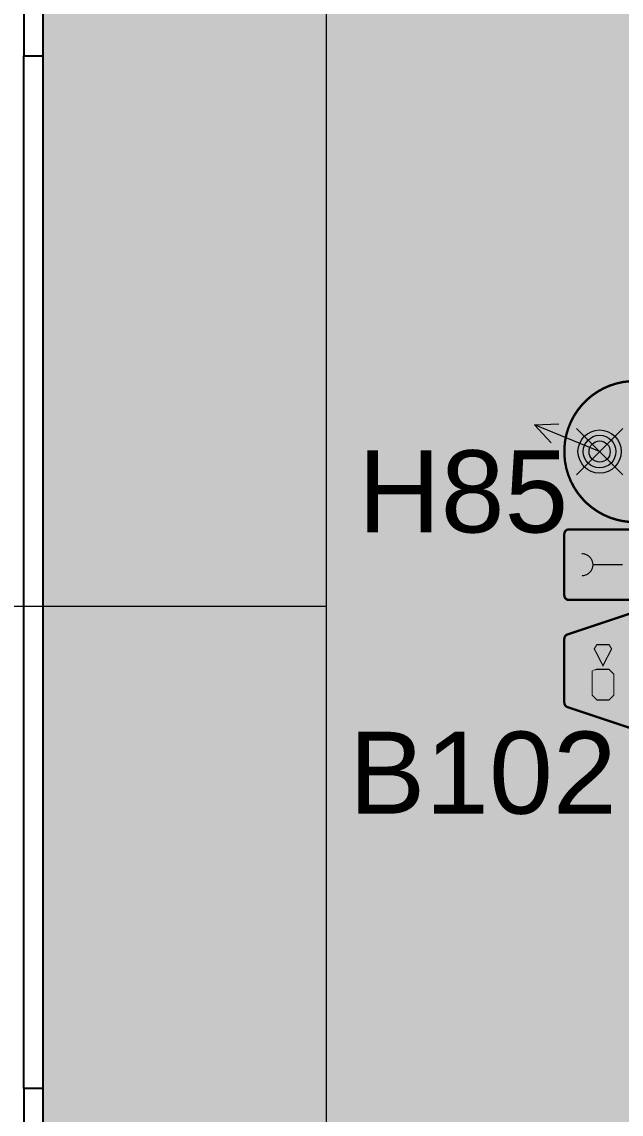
# Model space of a CAD drawing. Header units: metres. Extents: x -331 to 2982, y 362 to 2539.
# Drawn here: x 845.1 to 849.48, y 1871.51 to 1879.49 of the extents above; entities that cross this region are included whole.
import ezdxf

# ---------------------------------------------------------------- set-up
doc = ezdxf.new("R2010")
doc.units = ezdxf.units.M
doc.layers.get('0').update_dxf_attribs({"color": 251})
doc.layers.add('_corredores', color=251, linetype='Continuous', plot=False)
for name, color, linetype in [('ALV', 251, 'Continuous'), ('Div', 251, 'Continuous'), ('Est', 251, 'Continuous')]:
    doc.layers.add(name, color=color, linetype=linetype)
doc.styles.add('X3G_ENTITY_1416B750', font='arial.ttf', dxfattribs={"height": 0.6})
doc.styles.add('X3G_ENTITY_1422A4C1', font='arial.ttf', dxfattribs={"height": 0.6})

# ---------------------------------------------------------------- blocks, each defined once
blk = doc.blocks.new('WEW')
at = {"color": 1, "lineweight": 0, "true_color": 0xe60000}
for p, q in [((1781.244058351585, 994.0054447120629), (1781.439250093025, 994.4815067582979)), ((1781.439250093025, 994.4815067582979), (1781.307645081665, 994.3597140754018)), ((1781.439250093025, 994.4815067582979), (1781.447474959226, 994.302381974424)), ((1781.074639723589, 994.1748633400589), (1781.413476979581, 993.8360260840664)), ((1781.413476979581, 994.1748633400584), (1781.074639723589, 993.8360260840664))]:
    blk.add_line(p, q, dxfattribs=at)
at = {"color": 1, "true_color": 0xe60000, "const_width": 0.01719509600299768}
for points in [[(1779.259071833538, 993.7473526965271), (1780.02339894841, 993.7473526965271, 0.5119182938526288), (1780.056024349183, 993.7926180221241), (1779.907000183824, 994.239690518202, 0.3228228060550418), (1779.874374783051, 994.2632055766169), (1779.408095998897, 994.2632055766169, 0.3228228060552482), (1779.375470598124, 994.239690518202), (1779.226446432765, 993.7926180221241, 0.5119182938524135)], [(1780.193442345628, 994.2632055766169), (1780.640514841706, 994.2632055766169, -0.414213562373095), (1780.674905033712, 994.2288153846109), (1780.674905033712, 993.781742888533, -0.414213562373095), (1780.640514841706, 993.7473526965271), (1780.193442345628, 993.7473526965271, -0.414213562373095), (1780.159052153622, 993.781742888533), (1780.159052153622, 994.2288153846109, -0.414213562373095)], [(1780.763825455262, 993.7475182720175), (1781.724291247904, 993.7475182720175, 0.4353107658729382), (1781.758593597641, 993.7843649063095, 0.9309493362536452), (1780.729523105524, 993.78436490631, 0.4353107658789753)]]:
    blk.add_lwpolyline(points, format="xyb", close=True, dxfattribs=at)
at = {"color": 1, "true_color": 0xe60000, "const_width": 0.008597548001498838}
for points in [[(1780.336029158255, 994.1350885802071), (1780.338049993509, 994.117166943729), (1780.344365115822, 994.0989928898357), (1780.351185446949, 994.0881389409826), (1780.365331318015, 994.0727414786561), (1780.373162042483, 994.0671882955221), (1780.385539694845, 994.0603730144587), (1780.397159497558, 994.0568391706461), (1780.413073587328, 994.0548198313247), (1780.421409544896, 994.0548198313247), (1780.431261128904, 994.0560819184007), (1780.449861303415, 994.0615455393163), (1780.464482803699, 994.0698767141055), (1780.477493721696, 994.0816463422157), (1780.487704267944, 994.0962795844166), (1780.493996586282, 994.1102881051825), (1780.496860415737, 994.1223690846443), (1780.497607045538, 994.1296433123828), (1780.497793702989, 994.135674088325)], [(1780.416978593668, 993.8365099637556), (1780.416978593668, 994.0545811760148)]]:
    blk.add_lwpolyline(points, dxfattribs=at)
for points in [[(1779.462692778066, 994.0599573185639), (1779.617256824809, 994.0599573185641), (1779.651647016815, 994.0255671265581), (1779.651647016814, 993.9361816424857), (1779.617256824808, 993.9017914504798), (1779.462692778067, 993.9017914504798), (1779.428302586061, 993.9361816424857), (1779.42830258606, 994.0255671265579)], [(1779.832264668318, 993.9361816424855), (1779.832264668318, 994.0255671265586), (1779.8016962579, 994.0442011264258), (1779.678836761142, 993.9808743845219), (1779.8016962579, 993.917547642618)]]:
    blk.add_lwpolyline(points, close=True, dxfattribs=at)
at = {"color": 1, "lineweight": 0, "true_color": 0xe60000}
for radius in [0.15786673427384, 0.1190594061215832, 0.0773527752583614]:
    blk.add_circle((1781.244058351585, 994.0054447120626), radius, dxfattribs=at)

msp = doc.modelspace()

# ---------------------------------------------------------------- hatches: boundary and pattern name
at = {"layer": '_corredores', "transparency": 33554508}
h = msp.add_hatch(color=256, dxfattribs=at)
h.dxf.hatch_style = 1
h.paths.add_polyline_path([(851.6090103991523, 1924.544323201043), (870.3790019929907, 1924.544323201043), (870.3790020081501, 1926.38005962896), (870.1890031989592, 1926.380063498952), (870.1890031989592, 1926.577053964118), (870.0030230681255, 1926.764323779391), (866.304005456911, 1926.765022920283), (866.2884016433563, 1926.731474881693), (866.1837608401465, 1926.8135582612), (865.4223933805551, 1927.574323779393), (863.9939660847658, 1927.574323779393), (862.5655387889765, 1927.574323779393), (861.7555975857936, 1926.765022920283), (861.7200122290428, 1926.765022920283), (861.7164457710942, 1926.764144565178), (861.7029473616385, 1926.762872930572), (861.6849267126208, 1926.762872930572), (858.0906787502599, 1926.765022920283), (857.7440003585571, 1926.418344528582), (857.3973219668542, 1926.765022920283), (853.8040740044862, 1926.765022920283), (853.7884701909315, 1926.731474881693), (853.6838293877217, 1926.8135582612), (852.9224619281304, 1927.574323779393), (851.494034632341, 1927.574323779393), (849.747500108544, 1927.574324326038), (849.7475001085622, 1926.814324326045), (849.6075001085501, 1926.814324326045), (849.6075001085542, 1929.894324326034), (841.2340003585477, 1929.894324326046), (841.2340003585473, 1928.05432432604), (840.4741414373702, 1928.05432432604), (840.4741414373702, 1927.096091448476), (840.7559085598004, 1926.814324326047), (840.3740708979617, 1926.432486664205), (840.0415346418758, 1926.76502292029), (836.4343521921583, 1926.76502292029), (836.4187483786036, 1926.7314748817), (836.3141075753938, 1926.813558261207), (835.5527401158024, 1927.5743237794), (834.1243128200131, 1927.5743237794), (832.6958855242237, 1927.5743237794), (831.8859443210408, 1926.76502292029), (831.8503589642901, 1926.76502292029), (831.8467925063414, 1926.764144565185), (831.8332940968858, 1926.762872930579), (831.8152734478681, 1926.762872930579), (828.2210254855072, 1926.76502292029), (827.8743470938043, 1926.418344528589), (827.5276687021014, 1926.76502292029), (823.9338683480682, 1926.76502292029), (823.9182645345136, 1926.7314748817), (823.8136237313038, 1926.813558261207), (823.0522562717124, 1927.5743237794), (821.6238289759231, 1927.5743237794), (820.1954016801337, 1927.5743237794), (819.3854604769508, 1926.76502292029), (819.3498751202001, 1926.76502292029), (819.3463086622514, 1926.764144565185), (819.3328102527958, 1926.762872930579), (819.3147896037781, 1926.762872930579), (815.7205416414172, 1926.76502292029), (815.3738632497143, 1926.418344528589), (815.0271848580114, 1926.76502292029), (811.4339368956507, 1926.76502292029), (811.4183330820961, 1926.7314748817), (811.3136922788863, 1926.813558261207), (810.5523248192949, 1927.5743237794), (809.1238975235055, 1927.5743237794), (807.6954702277162, 1927.5743237794), (806.8855290245333, 1926.76502292029), (806.8499436677826, 1926.76502292029), (806.8463772098339, 1926.764144565185), (806.8328788003782, 1926.762872930579), (806.8148581513606, 1926.762872930579), (803.2206101889851, 1926.76502292029), (802.8739317972822, 1926.418344528589), (802.5272534055794, 1926.76502292029), (798.9339369093268, 1926.76502292029), (798.9183330957721, 1926.7314748817), (798.8136922925623, 1926.813558261207), (798.052324832971, 1927.5743237794), (796.6238975371816, 1927.5743237794), (795.1954702413923, 1927.5743237794), (794.3855290382094, 1926.76502292029), (794.3499436814586, 1926.76502292029), (794.34637722351, 1926.764144565185), (794.3328788140543, 1926.762872930579), (794.3148581650366, 1926.762872930579), (790.7206102026757, 1926.76502292029), (790.3739318109729, 1926.418344528589), (790.02725341927, 1926.76502292029), (786.4340054568947, 1926.76502292029), (786.4184016433396, 1926.7314748817), (786.3137608401303, 1926.813558261207), (785.5523933805389, 1927.5743237794), (784.1239660847496, 1927.5743237794), (782.6955387889602, 1927.5743237794), (781.8855975857773, 1926.76502292029), (781.8500122290266, 1926.76502292029), (781.8464457710779, 1926.764144565185), (781.8329473616222, 1926.762872930579), (781.8149267126046, 1926.762872930579), (778.2206787502437, 1926.76502292029), (777.8740003585408, 1926.418344528589), (777.5273219668379, 1926.76502292029), (773.9340740044772, 1926.76502292029), (773.9184701909221, 1926.7314748817), (773.8138293877128, 1926.813558261207), (773.0524619281214, 1927.5743237794), (771.624034632332, 1927.5743237794), (770.1956073365427, 1927.5743237794), (769.3856796929526, 1926.765036469163), (769.3501084914014, 1926.76502974595), (769.3465143186604, 1926.764144565185), (769.3330159092047, 1926.762872930579), (769.3149952601871, 1926.762872930579), (765.6149776489724, 1926.764323779398), (765.4289975181387, 1926.577053964125), (765.4289975181387, 1926.38006349896), (765.2389987089477, 1926.380059628968), (765.2389987089477, 1924.544323201032), (770.0840003585545, 1924.544323201032), (770.0840003585545, 1914.631084747843), (770.3940037716084, 1914.631084747843), (770.3940037716084, 1905.511084747842), (765.0090032716002, 1905.511084747842), (765.0090032716007, 1910.811084747842), (763.8090032716004, 1910.811084747842), (763.8090032716004, 1905.511084747842), (755.9090032716003, 1905.511084747842), (755.9090032716003, 1910.811084747842), (754.8090032716004, 1910.811084747842), (754.8090032716004, 1905.511084747842), (746.0590032716004, 1905.511084747842), (746.0590032716004, 1901.896084747842), (748.4290032716008, 1901.896084747842), (748.4290032716008, 1903.596084747842), (748.0290032716002, 1903.596084747842), (748.0290032716002, 1903.796084747842), (754.4540032716004, 1903.796084747842), (754.4540032716004, 1903.596084747842), (754.1290032716006, 1903.596084747842), (754.1290032716006, 1901.896084747842), (754.4540032716004, 1901.896084747842), (754.4540032716004, 1901.696084747842), (754.4540032716004, 1901.171084747842), (757.9540032716004, 1901.171084747842), (757.9540032716004, 1903.571084747842), (757.9540032716004, 1903.771084747842), (768.0090032716007, 1903.771084747842), (768.0090032716007, 1903.751084747838), (768.8140032716005, 1903.751084747842), (768.8140032716005, 1895.791084747842), (767.9840032716006, 1895.791084747842), (767.9840032716006, 1895.771084747842), (762.3440032716007, 1895.771084747842), (761.0690032716006, 1895.771084747842), (761.0690032716006, 1893.046084747842), (754.1540032716002, 1893.046084747842), (752.4790032716005, 1893.046084747842), (752.4790032716005, 1860.521059430916), (752.4790032716005, 1859.096084747842), (752.4790032716005, 1857.621084747842), (754.0790032716004, 1857.621084747842), (754.0790032716004, 1860.546084747842), (753.9040032716002, 1860.546084747842), (753.9040032716002, 1863.421084747842), (754.1690032716006, 1863.421084747842), (754.1690032716006, 1887.631084747842), (760.8040032716008, 1887.631084747842), (760.8040032716008, 1887.721084747842), (768.9090032716003, 1887.721084747842), (770.3090032716004, 1887.721084747842), (771.9090032716003, 1887.721084747842), (773.009003271749, 1887.72108474734), (775.8590032717502, 1887.72108474734), (775.8590032717502, 1886.621084747842), (777.1590032716003, 1886.621084747842), (777.1590032716003, 1887.721084747842), (788.7590032716002, 1887.721084747842), (788.7590032716007, 1886.621084747842), (790.0590032716004, 1886.621084747842), (790.0590032716004, 1887.721084747842), (802.3090032716004, 1887.721084747842), (804.0090032716007, 1887.721084747842), (844.9590032716005, 1887.721084747842), (844.9590032716005, 1887.896084747842), (845.2590032716007, 1887.896084747842), (845.2590032716007, 1887.542534266989), (845.2590032716007, 1863.221084747842), (807.1090032716011, 1863.221084747842), (807.1090032716002, 1860.671084747842), (807.1090032716006, 1860.571084747842), (806.5557595249584, 1860.571084747842), (806.5557595249584, 1858.751084747842), (806.5557595249584, 1855.871084747842), (806.5557595249584, 1855.143084747842), (807.955759524958, 1855.143084747843), (807.955759524958, 1857.121084747842), (809.1340032716002, 1857.121084747842), (809.1340032716016, 1860.671084747842), (845.2590032716007, 1860.671084747842), (845.2590032716007, 1855.976525973798), (846.3840032716007, 1855.976525973798), (846.3840032716007, 1856.871084747842), (846.0340032716003, 1856.871084747842), (846.0340032716003, 1856.971084747842), (846.4340032716004, 1856.971084747842), (846.4340032716004, 1860.671084747842), (849.1840032716004, 1860.671084747842), (849.1840032716004, 1856.971084747842), (849.5840032716005, 1856.971084747842), (849.5840032716005, 1856.871084747842), (849.2340032716002, 1856.871084747842), (849.2340032716002, 1855.976525973798), (850.4590032716005, 1855.976525973798), (850.4590032716005, 1860.671084747842), (859.4590032716005, 1860.671084747842), (859.4590032716005, 1863.221084747842), (849.5590032716004, 1863.221084747848), (849.5590032716004, 1888.221084747842), (849.6590032716003, 1888.221084747842), (849.6590032716003, 1887.721084747842), (854.2890032716004, 1887.721084747842), (854.2890032716004, 1895.621084747842), (859.2590032716007, 1895.621084747842), (859.2590032716007, 1905.521084747842), (857.3590032716006, 1905.521084747842), (857.3590032716002, 1905.621084747842), (858.0340032716003, 1905.621084747842), (858.0340032716003, 1908.221084747842), (853.7090032716005, 1908.221084747842), (853.7090032716005, 1908.183584747842), (853.6090032716006, 1908.183584747842), (853.6090032716002, 1910.121084747842), (850.8590032716006, 1910.121084747842), (850.8600986497395, 1912.861084747706), (849.6590032717359, 1912.861084747706), (849.6590032716003, 1908.921084747842), (852.4090032716003, 1908.921084747842), (852.4090032716003, 1903.771084747842), (852.4090032716003, 1895.701084747842), (852.4090032716003, 1890.371084747842), (849.5590032716004, 1890.371084747842), (849.5590032716004, 1908.921084747842), (849.559003271735, 1912.961084747706), (852.2590032717353, 1912.961084747706), (852.2590032717358, 1914.631084747706), (851.6090103991523, 1914.631084747842)])
h.paths.add_polyline_path([(845.9290073625052, 1914.631084747842), (846.0060032716005, 1914.631084747842), (846.0060032716005, 1905.511084747842), (844.9990032716005, 1905.511084747842), (844.9990032716005, 1909.911084747842), (845.0090032716007, 1910.811084747842), (843.8090032716004, 1910.811084747842), (843.8090032716004, 1905.511084747842), (835.0090032716007, 1905.511084747842), (835.0090032716007, 1910.811084747842), (833.8090032716004, 1910.811084747842), (833.8090032716004, 1905.511084747842), (825.0090032716007, 1905.511084747842), (825.0090032716007, 1910.811084747842), (823.8090032716004, 1910.811084747842), (823.8090032716004, 1905.511084747842), (815.0090032716007, 1905.511084747843), (815.0090032716007, 1910.811084747842), (813.8090032716004, 1910.811084747842), (813.8090032716004, 1905.511084747842), (805.0090032716007, 1905.511084747843), (805.0090032716007, 1910.811084747842), (803.8090032716004, 1910.811084747842), (803.8090032716004, 1905.511084747842), (795.0090032716007, 1905.511084747843), (795.0090032716007, 1910.811084747842), (793.8090032716004, 1910.811084747842), (793.8090032716004, 1905.511084747842), (785.0090032716007, 1905.511084747843), (785.0090032716007, 1910.811084747842), (783.8090032716004, 1910.811084747842), (783.8090032716004, 1905.511084747842), (775.0090032716007, 1905.511084747843), (775.0090032716002, 1910.811084747842), (773.9790066846554, 1910.811084747843), (773.9790066846554, 1905.511084747843), (773.1940037717814, 1905.511084747843), (773.1940037717814, 1914.631084747843), (773.124003456136, 1914.631084747843), (773.1237412057781, 1920.11131046298), (775.1443230805003, 1920.111316249778), (775.1443230805003, 1921.611324326035), (775.1243230805158, 1921.611324326035), (775.1243230805158, 1922.031324326047), (773.6243230805003, 1922.031324326051), (773.6243230805003, 1921.611324326052), (773.1640003585526, 1921.611324326052), (773.1639903204782, 1924.544323201033), (845.9290005234079, 1924.543191984598), (845.9294277829522, 1921.611324326052), (845.468673134571, 1921.611324326052), (845.468667598534, 1922.031324326051), (843.968673134571, 1922.031324326047), (843.9686731345555, 1921.611324326035), (843.948673134571, 1920.111324325963), (845.9287350335326, 1920.111324325901)], flags=16)
h.paths.add_polyline_path([(851.4940003585543, 1926.432486664204), (851.1121626967115, 1926.814324326045), (851.4940003585507, 1927.196161987886), (851.8758380203926, 1926.814324326045)], flags=16)
h.paths.add_polyline_path([(845.2440003585552, 1926.4324866642), (844.8621626967133, 1926.814324326041), (845.2440003585516, 1927.196161987882), (845.6258380203944, 1926.814324326041)], flags=16)
h.paths.add_polyline_path([(845.1190032716004, 1903.801084747842), (845.1190032716004, 1895.821084747676), (845.2590032717353, 1895.821084747676), (845.2590032717353, 1890.321084747706), (839.6590032717068, 1890.321084747706), (775.8590032717348, 1890.32108474734), (772.9840032717066, 1890.32108474734), (772.9840032716006, 1895.791084747842), (771.7540032716006, 1895.791084747842), (771.7540032716006, 1903.746084747842), (773.0990032716004, 1903.746084747842), (773.0990032716004, 1903.801084747842)], flags=16)
h.paths.add_polyline_path([(834.5060456549386, 1926.814324326041), (834.1242079930998, 1926.4324866642), (833.7423703312575, 1926.814324326041), (834.1242079930962, 1927.196161987882)], flags=16)
h.paths.add_polyline_path([(863.6121621977368, 1926.814324825011), (863.9939998595755, 1927.196162486852), (864.3758375214179, 1926.814324825011), (863.9939998595792, 1926.43248716317)], flags=16)
h.paths.add_polyline_path([(845.2590032717353, 1895.821084747676), (845.2590032717353, 1890.321084747706), (839.6590032717068, 1890.321084747706), (775.8590032717348, 1890.32108474734), (772.9840032717066, 1890.32108474734), (772.9840032717066, 1895.82108474734), (775.8590032717348, 1895.82108474734), (839.6590032717068, 1895.821084747676)], flags=0)
h.paths.add_polyline_path([(822.0060113880127, 1926.814324326041), (821.6241737261739, 1926.4324866642), (821.2423360643315, 1926.814324326041), (821.6241737261703, 1927.196161987882)], flags=16)
h.paths.add_polyline_path([(809.5058380203691, 1926.814324326041), (809.1240003585303, 1926.4324866642), (808.742162696688, 1926.814324326041), (809.1240003585267, 1927.196161987882)], flags=16)
h.paths.add_polyline_path([(797.0058380203809, 1926.814324326041), (796.6240003585422, 1926.4324866642), (796.2421626966998, 1926.814324326041), (796.6240003585385, 1927.196161987882)], flags=16)
h.paths.add_polyline_path([(784.5057699717845, 1926.814324825011), (784.1239323099458, 1926.43248716317), (783.7420946481034, 1926.814324825011), (784.1239323099421, 1927.196162486852)], flags=16)
h.paths.add_polyline_path([(772.0058385193597, 1926.814324825011), (771.624000857521, 1926.43248716317), (771.2421631956786, 1926.814324825011), (771.6240008575173, 1927.196162486852)], flags=16)
edge = h.paths.add_edge_path(flags=16)
edge.add_line((767.5554988806216, 1893.923973384908), (767.4080515126493, 1893.820729626365))
edge.add_line((767.4080515126493, 1893.820729626365), (767.2030086811719, 1894.065090157414))
edge.add_line((767.2030086811719, 1894.065090157414), (766.3085186029712, 1893.170600079213))
edge.add_arc((765.9090032716013, 1892.771084747842), 0.5649999999996324, -45.00000000003263, 45.00000000003263, ccw=False)
edge.add_line((766.3085186029712, 1892.371569416472), (767.2030086811719, 1891.477079338271))
edge.add_line((767.2030086811719, 1891.477079338271), (767.4080515126493, 1891.72143986932))
edge.add_line((767.4080515126493, 1891.72143986932), (767.5554988806216, 1891.618196110777))
edge.add_arc((765.9090032716006, 1892.771084747842), 2.010000000000087, 34.99999999999568, 325.00000000000426, ccw=False)

# ---------------------------------------------------------------- linework, layer by layer
at = {"layer": 'ALV', "color": 251}
for p, q in [((845.1190032717359, 1871.696084747706), (845.1190032717359, 1879.246084747706)), ((845.2590032717353, 1871.696084747706), (845.2590032717353, 1879.246084747706))]:
    msp.add_line(p, q, dxfattribs=at)
at = {"layer": 'Div', "color": 150, "linetype": 'Continuous', "lineweight": 0}
for p, q in [((847.3271870129365, 1892.678756564145), (847.3271870129363, 1861.912177458927)), ((847.3272094726562, 1875.219774229726), (808.3455260434041, 1875.219774229726))]:
    msp.add_line(p, q, dxfattribs=at)
at = {"layer": 'Est', "color": 251}
for points in [[(845.1190032717359, 1879.246084747706), (845.2590032717353, 1879.246084747706), (845.2590032717353, 1879.796084747706), (845.1190032717359, 1879.796084747706)], [(845.1190032717359, 1871.146084747706), (845.2590032717353, 1871.146084747706), (845.2590032717353, 1871.696084747706), (845.1190032717359, 1871.696084747706)]]:
    msp.add_lwpolyline(points, close=True, dxfattribs=at)

# ---------------------------------------------------------------- block references
at = {"lineweight": 0, "rotation": 89.99999999999997}
msp.add_blockref('WEW', (1843.331770627534, 95.10792583859711), dxfattribs=at)

# ---------------------------------------------------------------- texts
at = {"layer": 'Div', "color": 96, "linetype": 'Continuous', "lineweight": 0, "true_color": 0x008000, "insert": (847.56007580387, 1876.360856142741), "char_height": 0.6, "width": 13.3188035564217, "attachment_point": 1, "style": 'X3G_ENTITY_1422A4C1'}
msp.add_mtext('H85', dxfattribs=at)
at = {"layer": 'Div', "color": 6, "linetype": 'Continuous', "lineweight": 0, "true_color": 0xff00ff, "insert": (847.4934856363135, 1874.304254127562), "char_height": 0.6, "attachment_point": 1, "style": 'X3G_ENTITY_1416B750'}
msp.add_mtext_dynamic_manual_height_columns('B102', width=13.3188035564217, gutter_width=2.5, heights=[0], dxfattribs=at)

doc.saveas('drawing.dxf')
